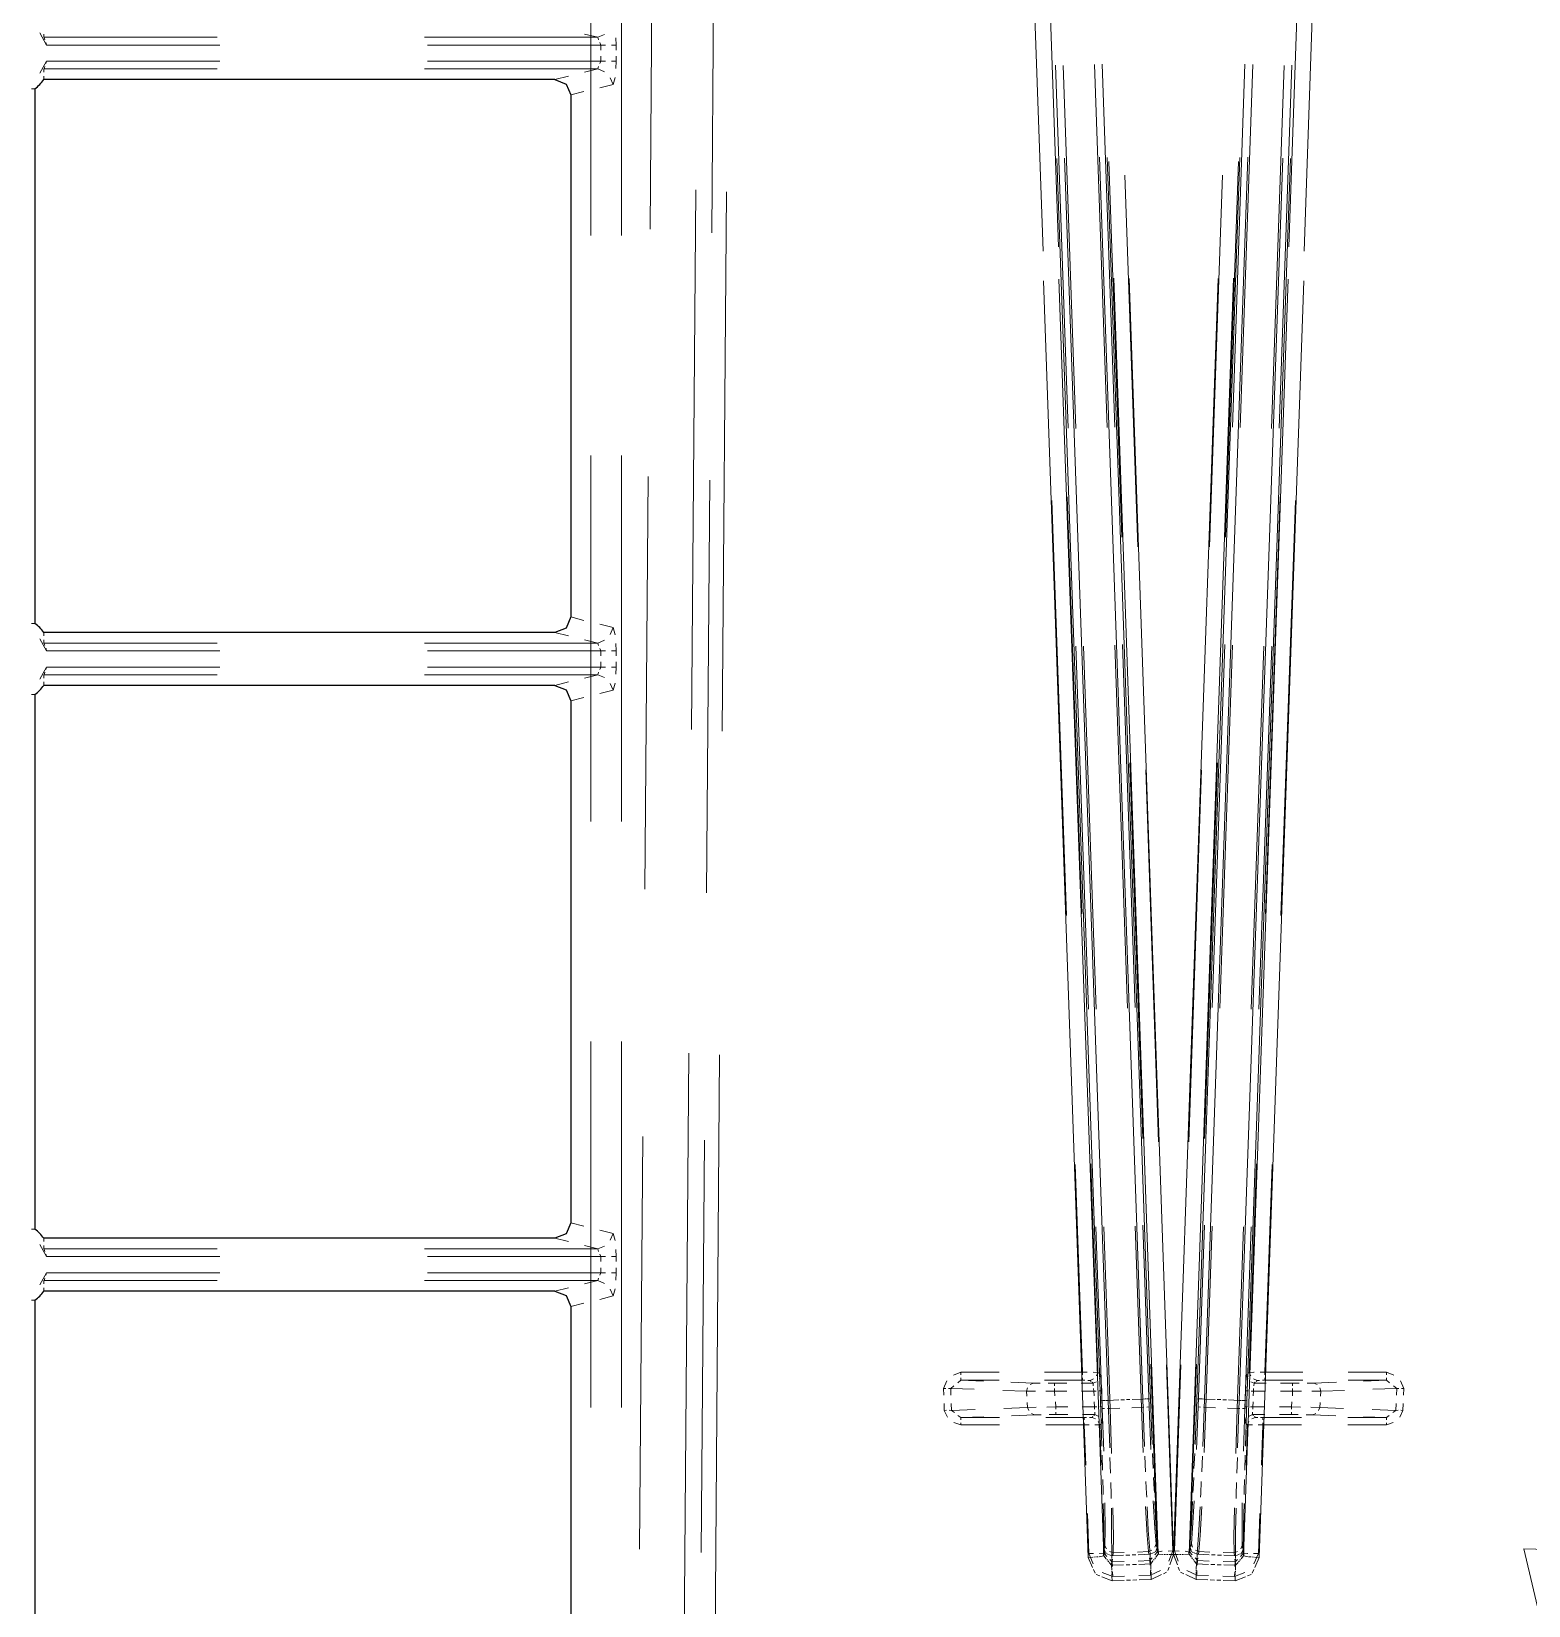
# Model space of a CAD drawing. Header units: millimetres. Extents: x 0 to 1989, y -338 to 950.
# Drawn here: x 637.3 to 733.7, y 236.6 to 338 of the extents above; entities that cross this region are included whole.
import ezdxf

# ---------------------------------------------------------------- set-up
doc = ezdxf.new("R2010")
doc.units = ezdxf.units.MM
doc.layers.add('DETAIL', color=8, linetype='Continuous')
doc.layers.add('FINE', color=9, linetype='Continuous')

msp = doc.modelspace()

# ---------------------------------------------------------------- linework, layer by layer
at = {"layer": 'DETAIL', "lineweight": 25}
for p, q in [((670.99, 334.88), (638.1, 334.88)), ((637.51, 334.29), (637.51, 299.87)), ((672, 333.89), (672, 300.28)), ((670.99, 299.28), (638.1, 299.28)), ((637.51, 295.29), (637.51, 260.87)), ((670.99, 295.88), (638.1, 295.88)), ((672, 294.89), (672, 261.28)), ((670.99, 260.28), (638.1, 260.28)), ((670.99, 256.88), (638.1, 256.88)), ((637.51, 256.29), (637.51, 221.87)), ((706.31, 239.83), (706.31, 240.3)), ((709.77, 240.42), (709.81, 239.95)), ((711.81, 239.95), (711.85, 240.42)), ((715.31, 240.3), (715.31, 239.83))]:
    msp.add_line(p, q, dxfattribs=at)
for points in [[(637.51, 334.29, 0.073543), (638.1, 334.88)], [(638.1, 299.28, 0.073685), (637.51, 299.87)], [(637.51, 295.29, 0.073543), (638.1, 295.88)], [(638.1, 260.28, 0.073616), (637.51, 260.87)], [(637.51, 256.29, 0.073685), (638.1, 256.88)]]:
    msp.add_lwpolyline(points, format="xyb", dxfattribs=at)
for points in [[(670.99, 334.88), (671.71, 334.59), (672, 333.89)], [(672, 300.28), (671.71, 299.57), (670.99, 299.28)], [(670.99, 295.88), (671.71, 295.59), (672, 294.89)], [(672, 261.28), (671.71, 260.57), (670.99, 260.28)], [(670.99, 256.88), (671.71, 256.59), (672, 255.89), (672, 222.28)]]:
    msp.add_lwpolyline(points, dxfattribs=at)
at = {"layer": 'FINE', "lineweight": 9}
for p, q in [((673.29, 466.29), (673.29, 324.83)), ((675.27, 324.83), (675.27, 466.29)), ((677.33, 351.8), (677.11, 325.25)), ((681.08, 325.02), (681.29, 351.58)), ((703.4, 324.11), (702.46, 350.94)), ((719.16, 350.94), (718.22, 324.11)), ((701.48, 350.56), (702.41, 323.83)), ((719.21, 323.83), (720.14, 350.56)), ((638.26, 337.1), (637.83, 337.88)), ((638.1, 337.81), (638.1, 337.6)), ((649.24, 337.6), (638.1, 337.6)), ((673.74, 337.6), (662.6, 337.6)), ((672.88, 337.81), (673.74, 337.6)), ((673.74, 337.6), (674.18, 337.78)), ((673.74, 337.6), (673.8, 337.44)), ((674.93, 337.1), (674.9, 337.57)), ((638.26, 337.1), (649.41, 337.1)), ((662.79, 337.1), (673.94, 337.1)), ((673.88, 337.26), (673.94, 337.1)), ((673.94, 337.1), (674.25, 337.1)), ((673.94, 337.1), (673.94, 336.78)), ((674.62, 337.1), (674.93, 337.1)), ((674.93, 336.78), (674.93, 337.1)), ((637.83, 335.28), (638.26, 336.06)), ((638.1, 335.56), (649.24, 335.56)), ((638.1, 335.35), (638.1, 335.56)), ((638.26, 336.06), (638.22, 335.91)), ((649.41, 336.06), (638.26, 336.06)), ((662.6, 335.56), (673.74, 335.56)), ((673.94, 336.06), (662.79, 336.06)), ((673.74, 335.56), (672.88, 335.35)), ((673.8, 335.72), (673.74, 335.56)), ((674.18, 335.38), (673.74, 335.56)), ((673.94, 336.06), (673.88, 335.91)), ((673.94, 336.39), (673.94, 336.06)), ((673.94, 336.06), (674.25, 336.06)), ((674.62, 336.06), (674.93, 336.06)), ((674.9, 335.59), (674.93, 336.06)), ((674.93, 336.06), (674.93, 336.39)), ((703.2, 335.8), (704.02, 312.43)), ((704.52, 312.42), (703.7, 335.79)), ((705.72, 335.84), (706.53, 312.48)), ((707.03, 312.51), (706.22, 335.87)), ((715.4, 335.87), (714.59, 312.51)), ((715.09, 312.48), (715.9, 335.84)), ((717.92, 335.79), (717.1, 312.42)), ((717.61, 312.43), (718.42, 335.8)), ((638.1, 334.88), (638.1, 335.1)), ((671.85, 335.1), (670.99, 334.88)), ((673.88, 334.35), (674.73, 334.57)), ((674.73, 334.57), (674.55, 335)), ((674.73, 334.57), (674.87, 335.02)), ((637.3, 334.29), (637.51, 334.29)), ((672, 333.89), (672.85, 334.1)), ((706.1, 249.81), (703.29, 329.79)), ((703.79, 329.82), (706.6, 249.85)), ((706.54, 329.87), (709.32, 249.92)), ((706.64, 329.61), (707.48, 305.41)), ((712.3, 249.92), (715.08, 329.87)), ((715.58, 329.88), (712.8, 249.93)), ((714.14, 305.41), (714.98, 329.61)), ((715.02, 249.85), (717.83, 329.82)), ((718.33, 329.79), (715.52, 249.81)), ((708.51, 304.8), (707.67, 328.73)), ((713.95, 328.73), (713.11, 304.8)), ((679.78, 293.04), (680.05, 327.77)), ((682.03, 327.66), (681.76, 292.93)), ((705.31, 239.74), (702.43, 321.93)), ((703.43, 322.03), (706.31, 239.83)), ((709.81, 239.95), (706.95, 322.09)), ((707.95, 322.07), (710.81, 239.93)), ((710.81, 239.93), (713.67, 322.07)), ((714.67, 322.09), (711.81, 239.95)), ((715.31, 239.83), (718.19, 322.03)), ((719.19, 321.93), (716.31, 239.74)), ((673.29, 310.68), (673.29, 287.11)), ((675.27, 287.11), (675.27, 310.68)), ((676.99, 309.32), (676.78, 282.76)), ((680.74, 282.53), (680.95, 309.09)), ((702.97, 307.79), (703.91, 281.07)), ((704.9, 281.17), (703.96, 308.01)), ((717.66, 308.01), (716.72, 281.17)), ((717.71, 281.07), (718.65, 307.79)), ((672.85, 300.06), (672, 300.28)), ((637.51, 299.87), (637.3, 299.87)), ((638.1, 299.28), (638.1, 299.07)), ((670.99, 299.28), (671.85, 299.07)), ((674.73, 299.6), (673.88, 299.81)), ((674.55, 299.16), (674.73, 299.6)), ((674.87, 299.14), (674.73, 299.6)), ((638.26, 298.1), (637.83, 298.88)), ((638.1, 298.81), (638.1, 298.6)), ((649.24, 298.6), (638.1, 298.6)), ((638.26, 298.1), (649.41, 298.1)), ((673.74, 298.6), (662.6, 298.6)), ((662.79, 298.1), (673.94, 298.1)), ((672.88, 298.81), (673.74, 298.6)), ((673.74, 298.6), (674.18, 298.78)), ((673.74, 298.6), (673.8, 298.44)), ((673.88, 298.26), (673.94, 298.1)), ((674.25, 298.1), (673.94, 298.1)), ((673.94, 298.1), (673.94, 297.78)), ((674.93, 298.1), (674.62, 298.1)), ((674.93, 298.1), (674.9, 298.57)), ((674.93, 297.78), (674.93, 298.1)), ((704.51, 298.41), (705.32, 275.04)), ((705.82, 275.03), (705.01, 298.4)), ((707.02, 298.46), (707.84, 275.09)), ((708.34, 275.13), (707.52, 298.5)), ((714.1, 298.5), (713.28, 275.13)), ((713.78, 275.09), (714.6, 298.46)), ((716.61, 298.4), (715.8, 275.03)), ((716.3, 275.04), (717.12, 298.41)), ((637.83, 296.28), (638.26, 297.06)), ((638.26, 297.06), (638.22, 296.91)), ((649.41, 297.06), (638.26, 297.06)), ((673.94, 297.06), (662.79, 297.06)), ((673.94, 297.06), (673.88, 296.91)), ((673.94, 297.39), (673.94, 297.06)), ((674.25, 297.06), (673.94, 297.06)), ((674.93, 297.06), (674.62, 297.06)), ((674.9, 296.59), (674.93, 297.06)), ((674.93, 297.06), (674.93, 297.39)), ((638.1, 296.56), (649.24, 296.56)), ((638.1, 296.35), (638.1, 296.56)), ((638.1, 295.88), (638.1, 296.1)), ((662.6, 296.56), (673.74, 296.56)), ((671.85, 296.1), (670.99, 295.88)), ((673.74, 296.56), (672.88, 296.35)), ((673.8, 296.72), (673.74, 296.56)), ((674.18, 296.38), (673.74, 296.56)), ((674.73, 295.57), (674.55, 296)), ((674.73, 295.57), (674.87, 296.02)), ((637.3, 295.29), (637.51, 295.29)), ((672, 294.89), (672.85, 295.1)), ((673.88, 295.35), (674.73, 295.57)), ((707.99, 290.89), (708.83, 266.7)), ((712.79, 266.7), (713.63, 290.89)), ((709.84, 266.5), (709.01, 290.44)), ((712.61, 290.44), (711.78, 266.5)), ((673.29, 272.96), (673.29, 249.38)), ((675.27, 249.38), (675.27, 272.96)), ((678.78, 168.02), (679.61, 272.2)), ((681.59, 272.09), (680.76, 167.9)), ((676.65, 266.83), (676.44, 240.27)), ((680.4, 240.05), (680.61, 266.6)), ((704.47, 265.03), (704.94, 251.67)), ((705.94, 251.65), (705.47, 265.07)), ((716.68, 251.67), (717.15, 265.03)), ((637.51, 260.87), (637.3, 260.87)), ((672.85, 261.06), (672, 261.28)), ((674.73, 260.6), (673.88, 260.81)), ((674.55, 260.16), (674.73, 260.6)), ((674.87, 260.14), (674.73, 260.6)), ((705.81, 261.02), (706.22, 249.33)), ((706.72, 249.32), (706.31, 261.01)), ((708.33, 261.07), (708.74, 249.39)), ((709.23, 249.44), (708.83, 261.12)), ((712.79, 261.12), (712.39, 249.44)), ((715.31, 261.01), (714.9, 249.32)), ((715.4, 249.33), (715.81, 261.02)), ((638.26, 259.1), (637.83, 259.88)), ((638.1, 260.28), (638.1, 260.07)), ((638.1, 259.81), (638.1, 259.6)), ((649.24, 259.6), (638.1, 259.6)), ((673.74, 259.6), (662.6, 259.6)), ((670.99, 260.28), (671.85, 260.07)), ((672.88, 259.81), (673.74, 259.6)), ((673.74, 259.6), (674.18, 259.78)), ((673.74, 259.6), (673.8, 259.44)), ((674.93, 259.1), (674.9, 259.57)), ((638.26, 259.1), (649.41, 259.1)), ((662.79, 259.1), (673.94, 259.1)), ((673.88, 259.26), (673.94, 259.1)), ((673.94, 259.1), (674.25, 259.1)), ((673.94, 259.1), (673.94, 258.78)), ((674.62, 259.1), (674.93, 259.1)), ((674.93, 258.78), (674.93, 259.1)), ((637.83, 257.28), (638.26, 258.06)), ((638.1, 257.56), (649.24, 257.56)), ((638.1, 257.35), (638.1, 257.56)), ((638.26, 258.06), (638.22, 257.91)), ((649.41, 258.06), (638.26, 258.06)), ((673.94, 258.06), (662.79, 258.06)), ((673.8, 257.72), (673.74, 257.56)), ((674.18, 257.38), (673.74, 257.56)), ((673.94, 258.06), (673.88, 257.91)), ((673.94, 258.39), (673.94, 258.06)), ((673.94, 258.06), (674.25, 258.06)), ((674.62, 258.06), (674.93, 258.06)), ((638.1, 256.88), (638.1, 257.1)), ((671.85, 257.1), (670.99, 256.88)), ((673.88, 256.35), (674.73, 256.57)), ((674.73, 256.57), (674.55, 257)), ((674.73, 256.57), (674.87, 257.02)), ((637.3, 256.29), (637.51, 256.29)), ((672, 255.89), (672.85, 256.1)), ((697.12, 251.67), (696.64, 251.48)), ((697.12, 251.67), (697.12, 251.5)), ((699.57, 251.67), (697.12, 251.67)), ((704.94, 251.67), (702.5, 251.67)), ((704.94, 251.67), (704.94, 251.5)), ((705.25, 251.67), (704.94, 251.67)), ((705.94, 251.65), (705.85, 251.42)), ((706, 251.59), (705.94, 251.65)), ((706.12, 251.47), (706.04, 251.24)), ((706.12, 251.47), (706.07, 251.52)), ((709.34, 252.18), (709.76, 240.08)), ((710.76, 240.17), (710.34, 252.14)), ((711.28, 252.14), (710.86, 240.17)), ((711.86, 240.08), (712.28, 252.18)), ((715.55, 251.52), (715.5, 251.47)), ((715.5, 251.47), (715.58, 251.24)), ((715.68, 251.65), (715.77, 251.42)), ((716.68, 251.67), (716.37, 251.67)), ((716.68, 251.5), (716.68, 251.67)), ((719.12, 251.67), (716.68, 251.67)), ((724.5, 251.67), (722.05, 251.67)), ((724.5, 251.5), (724.5, 251.67)), ((724.98, 251.48), (724.5, 251.67)), ((696.21, 251.1), (696, 250.62)), ((696, 250.62), (696.14, 250.62)), ((696, 250.62), (696.02, 250.18)), ((696.31, 250.62), (696.46, 250.62)), ((696.46, 250.62), (696.66, 250.78)), ((696.47, 250.18), (696.46, 250.62)), ((696.46, 250.62), (697.98, 250.56)), ((696.92, 250.98), (697.12, 251.14)), ((698.58, 251.08), (697.12, 251.14)), ((697.12, 251.14), (699.57, 251.14)), ((699.81, 250.49), (701.34, 250.44)), ((701.79, 250.96), (700.33, 251.02)), ((701.34, 250.44), (701.41, 250.66)), ((701.34, 250.44), (701.36, 250.11)), ((701.34, 250.44), (701.91, 250.44)), ((701.58, 250.86), (701.79, 250.96)), ((702.22, 250.96), (701.79, 250.96)), ((702.5, 251.14), (704.94, 251.14)), ((702.59, 250.44), (703.15, 250.45)), ((703.15, 250.95), (702.73, 250.95)), ((703.93, 250.95), (703.15, 250.95)), ((703.15, 250.45), (703.15, 250.61)), ((703.15, 250.45), (703.94, 250.45)), ((703.17, 250.13), (703.15, 250.45)), ((705.63, 250.95), (704.85, 250.95)), ((704.94, 251.14), (705.09, 251.14)), ((705.28, 251.13), (705.44, 251.13)), ((705.66, 251.23), (705.44, 251.13)), ((705.44, 251.13), (705.5, 251.07)), ((705.57, 251.01), (705.63, 250.95)), ((705.85, 251.04), (705.63, 250.95)), ((705.63, 250.95), (705.64, 250.79)), ((705.66, 250.61), (705.68, 250.45)), ((705.68, 250.45), (705.83, 250.45)), ((706.18, 250.47), (706.16, 250.78)), ((706.19, 250.15), (706.18, 250.47)), ((715.44, 250.47), (715.43, 250.15)), ((715.46, 250.78), (715.44, 250.47)), ((715.77, 251.04), (716, 250.95)), ((715.79, 250.45), (715.94, 250.45)), ((715.93, 250.13), (715.94, 250.45)), ((715.94, 250.45), (715.96, 250.61)), ((716.73, 250.45), (715.94, 250.45)), ((715.96, 251.23), (716.18, 251.13)), ((715.98, 250.79), (716, 250.95)), ((716, 250.95), (716.05, 251.01)), ((716, 250.95), (716.77, 250.95)), ((716.12, 251.07), (716.18, 251.13)), ((716.18, 251.13), (716.34, 251.13)), ((716.53, 251.14), (716.68, 251.14)), ((716.68, 251.14), (719.12, 251.14)), ((718.47, 250.45), (717.68, 250.45)), ((717.69, 250.95), (718.47, 250.95)), ((718.45, 250.13), (718.47, 250.45)), ((718.47, 250.95), (718.89, 250.95)), ((718.47, 250.45), (718.47, 250.61)), ((719.03, 250.44), (718.47, 250.45)), ((719.4, 250.96), (719.83, 250.96)), ((720.28, 250.44), (719.71, 250.44)), ((719.83, 250.96), (721.29, 251.02)), ((720.04, 250.86), (719.83, 250.96)), ((720.28, 250.44), (720.21, 250.66)), ((720.28, 250.44), (720.26, 250.11)), ((721.81, 250.49), (720.28, 250.44)), ((722.05, 251.14), (724.5, 251.14)), ((723.04, 251.08), (724.5, 251.14)), ((725.17, 250.62), (723.64, 250.56)), ((724.5, 251.14), (724.71, 250.98)), ((724.96, 250.78), (725.17, 250.62)), ((725.17, 250.62), (725.15, 250.18)), ((725.17, 250.62), (725.31, 250.62)), ((725.62, 250.62), (725.41, 251.1)), ((725.48, 250.62), (725.62, 250.62)), ((725.6, 250.18), (725.62, 250.62)), ((696.04, 249.65), (696.05, 249.2)), ((696.51, 249.2), (696.49, 249.65)), ((701.4, 249.39), (699.87, 249.33)), ((701.38, 249.72), (701.4, 249.39)), ((701.97, 249.41), (701.4, 249.39)), ((701.49, 249.19), (701.4, 249.39)), ((703.22, 249.43), (702.65, 249.42)), ((703.22, 249.43), (703.2, 249.75)), ((704, 249.43), (703.22, 249.43)), ((703.22, 249.28), (703.22, 249.43)), ((705.72, 249.43), (704.93, 249.43)), ((705.7, 249.75), (705.72, 249.43)), ((705.72, 249.43), (705.87, 249.44)), ((705.72, 249.43), (705.72, 249.28)), ((706.19, 246.9), (706.1, 249.81)), ((706.21, 249.45), (706.2, 249.77)), ((706.22, 249.14), (706.21, 249.45)), ((706.22, 249.33), (706.31, 246.57)), ((706.33, 249.84), (706.28, 249.84)), ((706.41, 249.84), (706.36, 249.84)), ((706.6, 249.85), (706.44, 249.85)), ((706.56, 249.32), (706.72, 249.32)), ((706.6, 249.85), (707.28, 249.88)), ((706.6, 249.85), (706.7, 246.79)), ((706.72, 249.32), (707.35, 249.34)), ((706.81, 246.42), (706.72, 249.32)), ((707.41, 249.88), (707.64, 249.89)), ((707.78, 249.9), (708, 249.9)), ((708.11, 249.37), (708.74, 249.39)), ((708.74, 249.39), (708.89, 249.4)), ((708.74, 249.39), (708.85, 246.49)), ((708.97, 249.94), (708.82, 249.93)), ((708.93, 246.87), (708.82, 249.93)), ((709.05, 249.94), (709, 249.94)), ((709.14, 249.94), (709.09, 249.94)), ((709.34, 246.68), (709.23, 249.44)), ((709.32, 249.92), (709.43, 247.01)), ((712.19, 247.01), (712.3, 249.92)), ((712.39, 249.44), (712.28, 246.68)), ((712.54, 249.94), (712.48, 249.94)), ((712.62, 249.94), (712.57, 249.94)), ((712.8, 249.93), (712.65, 249.94)), ((712.8, 249.93), (712.69, 246.87)), ((712.73, 249.4), (712.88, 249.39)), ((712.77, 246.49), (712.88, 249.39)), ((712.8, 249.93), (713.48, 249.91)), ((713.62, 249.9), (713.84, 249.9)), ((713.98, 249.89), (714.21, 249.88)), ((714.9, 249.32), (714.27, 249.34)), ((714.34, 249.88), (715.02, 249.85)), ((714.9, 249.32), (714.81, 246.42)), ((714.9, 249.32), (715.06, 249.32)), ((714.92, 246.79), (715.02, 249.85)), ((715.18, 249.85), (715.02, 249.85)), ((715.26, 249.84), (715.21, 249.84)), ((715.34, 249.84), (715.29, 249.84)), ((715.31, 246.57), (715.4, 249.33)), ((715.52, 249.81), (715.43, 246.9)), ((715.75, 249.44), (715.91, 249.43)), ((715.9, 249.28), (715.91, 249.43)), ((715.91, 249.43), (715.92, 249.75)), ((715.91, 249.43), (716.69, 249.43)), ((717.62, 249.43), (718.4, 249.43)), ((718.4, 249.43), (718.42, 249.75)), ((718.4, 249.28), (718.4, 249.43)), ((718.4, 249.43), (718.97, 249.42)), ((719.65, 249.41), (720.22, 249.39)), ((720.13, 249.19), (720.22, 249.39)), ((720.24, 249.72), (720.22, 249.39)), ((720.22, 249.39), (721.75, 249.33)), ((725.13, 249.65), (725.11, 249.2)), ((725.57, 249.2), (725.58, 249.65)), ((696.05, 249.2), (696.2, 249.21)), ((696.05, 249.2), (696.26, 248.77)), ((696.37, 249.21), (696.51, 249.2)), ((698.04, 249.26), (696.51, 249.2)), ((696.7, 249.06), (696.51, 249.2)), ((696.67, 248.43), (697.12, 248.27)), ((697.12, 248.74), (696.93, 248.88)), ((697.12, 248.74), (698.6, 248.79)), ((699.6, 248.74), (697.12, 248.74)), ((697.12, 248.41), (697.12, 248.27)), ((697.12, 248.27), (699.6, 248.27)), ((700.38, 248.86), (701.86, 248.92)), ((701.86, 248.92), (701.66, 249.01)), ((701.86, 248.92), (702.28, 248.92)), ((705.06, 248.74), (702.58, 248.74)), ((702.79, 248.93), (703.22, 248.93)), ((703.22, 248.93), (704, 248.93)), ((704.95, 248.93), (705.73, 248.93)), ((705.21, 248.74), (705.06, 248.74)), ((705.06, 248.41), (705.06, 248.27)), ((705.06, 248.27), (705.37, 248.27)), ((705.56, 248.75), (705.4, 248.74)), ((705.61, 248.81), (705.56, 248.75)), ((705.56, 248.75), (705.77, 248.66)), ((705.73, 248.93), (705.95, 248.84)), ((705.96, 248.48), (706.06, 248.27)), ((706.06, 248.27), (706.11, 248.32)), ((706.14, 248.66), (706.23, 248.45)), ((706.18, 248.39), (706.23, 248.45)), ((715.39, 248.45), (715.48, 248.66)), ((715.39, 248.45), (715.44, 248.39)), ((715.51, 248.32), (715.56, 248.27)), ((715.56, 248.27), (715.66, 248.48)), ((715.67, 248.84), (715.89, 248.93)), ((715.85, 248.66), (716.06, 248.75)), ((715.89, 248.93), (715.89, 249.09)), ((716.67, 248.93), (715.89, 248.93)), ((715.94, 248.87), (715.89, 248.93)), ((716.06, 248.75), (716.01, 248.81)), ((716.22, 248.74), (716.06, 248.75)), ((716.25, 248.27), (716.56, 248.27)), ((716.56, 248.74), (716.41, 248.74)), ((719.04, 248.74), (716.56, 248.74)), ((716.56, 248.41), (716.56, 248.27)), ((718.4, 248.93), (717.62, 248.93)), ((718.83, 248.93), (718.4, 248.93)), ((719.76, 248.92), (719.34, 248.92)), ((724.5, 248.74), (722.02, 248.74)), ((722.02, 248.27), (724.5, 248.27)), ((724.5, 248.74), (723.02, 248.79)), ((723.58, 249.26), (725.11, 249.2)), ((724.69, 248.88), (724.5, 248.74)), ((724.5, 248.27), (724.95, 248.43)), ((724.5, 248.41), (724.5, 248.27)), ((725.11, 249.2), (724.92, 249.06)), ((725.11, 249.2), (725.26, 249.21)), ((725.36, 248.77), (725.57, 249.2)), ((725.43, 249.21), (725.57, 249.2)), ((706.15, 245.67), (706.06, 248.27)), ((715.56, 248.27), (715.47, 245.67)), ((706.23, 245.35), (706.21, 246.32)), ((709, 245.24), (708.96, 246.26)), ((709.45, 246.43), (709.5, 245.46)), ((712.12, 245.46), (712.17, 246.43)), ((712.66, 246.26), (712.62, 245.24)), ((715.41, 246.32), (715.39, 245.35)), ((706.71, 246.18), (706.74, 245.16)), ((714.88, 245.16), (714.91, 246.18)), ((705.26, 242.57), (705.35, 239.98)), ((716.27, 239.98), (716.36, 242.57)), ((706.41, 240.1), (706.31, 240.3)), ((706.39, 240.51), (706.38, 240.34)), ((706.39, 240.51), (706.49, 240.29)), ((709.19, 240.11), (709.41, 240.21)), ((709.59, 240.4), (709.68, 240.62)), ((709.67, 240.17), (709.64, 240.1)), ((709.7, 240.45), (709.68, 240.62)), ((709.77, 240.42), (709.68, 240.21)), ((709.76, 240.08), (709.73, 240.25)), ((710.45, 240.15), (710.76, 240.17)), ((710.51, 239.49), (710.76, 240.17)), ((711.17, 240.15), (710.86, 240.17)), ((710.86, 240.17), (711.11, 239.49)), ((711.94, 240.21), (711.85, 240.42)), ((711.89, 240.25), (711.86, 240.08)), ((711.95, 240.62), (711.92, 240.45)), ((711.95, 240.62), (712.03, 240.4)), ((711.98, 240.1), (711.95, 240.17)), ((712.21, 240.21), (712.43, 240.11)), ((715.13, 240.29), (715.23, 240.51)), ((715.31, 240.3), (715.21, 240.1)), ((715.24, 240.34), (715.23, 240.51)), ((705.31, 239.74), (705.61, 239.76)), ((705.59, 239.08), (705.31, 239.74)), ((705.66, 239.98), (705.35, 239.98)), ((705.35, 239.98), (705.64, 239.32)), ((705.68, 239.76), (705.78, 239.77)), ((705.84, 239.77), (705.94, 239.77)), ((706.31, 239.83), (706.46, 239.65)), ((706.51, 239.8), (706.35, 239.96)), ((706.47, 239.99), (706.43, 240.06)), ((706.57, 239.94), (706.5, 239.97)), ((706.5, 239.61), (706.55, 239.55)), ((706.58, 239.51), (706.63, 239.45)), ((706.83, 239.85), (706.62, 239.92)), ((706.66, 239.41), (706.82, 239.23)), ((706.69, 240.11), (706.91, 240.03)), ((706.86, 239.45), (706.7, 239.61)), ((706.83, 239.52), (706.82, 239.46)), ((706.82, 239.42), (706.82, 239.23)), ((706.82, 239.23), (707.59, 239.26)), ((706.83, 238.92), (706.82, 239.23)), ((707.58, 239.88), (706.83, 239.85)), ((706.83, 239.85), (706.83, 239.66)), ((706.83, 239.62), (706.83, 239.56)), ((706.86, 239.45), (706.88, 239.63)), ((707.62, 239.47), (706.86, 239.45)), ((706.86, 239.45), (706.87, 239.15)), ((706.9, 239.85), (706.91, 240.03)), ((707.62, 240.05), (706.91, 240.03)), ((707.98, 239.89), (707.73, 239.88)), ((707.75, 239.26), (708, 239.27)), ((708.38, 239.9), (708.13, 239.9)), ((708.16, 239.28), (708.41, 239.29)), ((709.19, 240.11), (708.48, 240.08)), ((709.29, 239.94), (708.53, 239.91)), ((709.28, 239.53), (708.53, 239.5)), ((708.57, 239.29), (709.34, 239.32)), ((709.19, 240.11), (709.22, 239.93)), ((709.26, 239.71), (709.28, 239.53)), ((709.43, 239.7), (709.28, 239.53)), ((709.28, 239.53), (709.3, 239.24)), ((709.49, 240.03), (709.29, 239.94)), ((709.3, 239.75), (709.29, 239.94)), ((709.31, 239.65), (709.31, 239.71)), ((709.32, 239.55), (709.31, 239.61)), ((709.34, 239.32), (709.32, 239.51)), ((709.34, 239.32), (709.48, 239.51)), ((709.35, 239.01), (709.34, 239.32)), ((709.51, 239.55), (709.56, 239.61)), ((709.61, 240.08), (709.54, 240.05)), ((709.59, 239.65), (709.64, 239.72)), ((709.76, 240.08), (709.61, 239.91)), ((709.67, 239.76), (709.81, 239.95)), ((710.28, 239.92), (710.18, 239.92)), ((710.44, 239.92), (710.34, 239.92)), ((710.81, 239.93), (710.5, 239.93)), ((710.81, 239.93), (710.57, 239.26)), ((710.81, 239.93), (711.12, 239.93)), ((711.05, 239.26), (710.81, 239.93)), ((711.18, 239.92), (711.28, 239.92)), ((711.34, 239.92), (711.45, 239.92)), ((711.81, 239.95), (711.96, 239.76)), ((712.01, 239.91), (711.86, 240.08)), ((711.98, 239.72), (712.03, 239.65)), ((712.08, 240.05), (712.01, 240.08)), ((712.06, 239.61), (712.11, 239.55)), ((712.33, 239.94), (712.13, 240.03)), ((712.14, 239.51), (712.28, 239.32)), ((712.34, 239.53), (712.19, 239.7)), ((712.27, 239.01), (712.28, 239.32)), ((712.3, 239.51), (712.28, 239.32)), ((712.28, 239.32), (713.05, 239.29)), ((712.31, 239.61), (712.3, 239.55)), ((712.31, 239.71), (712.31, 239.65)), ((712.33, 239.94), (712.32, 239.75)), ((712.34, 239.53), (712.32, 239.24)), ((713.09, 239.91), (712.33, 239.94)), ((712.34, 239.53), (712.36, 239.71)), ((713.09, 239.5), (712.34, 239.53)), ((712.4, 239.93), (712.43, 240.11)), ((712.43, 240.11), (713.14, 240.08)), ((713.21, 239.29), (713.46, 239.28)), ((713.49, 239.9), (713.24, 239.9)), ((713.62, 239.27), (713.87, 239.26)), ((713.89, 239.88), (713.64, 239.89)), ((714, 240.05), (714.71, 240.03)), ((714.76, 239.45), (714, 239.47)), ((714.03, 239.26), (714.8, 239.23)), ((714.71, 240.03), (714.93, 240.11)), ((714.71, 240.03), (714.73, 239.85)), ((714.74, 239.63), (714.76, 239.45)), ((714.76, 239.45), (714.75, 239.15)), ((714.92, 239.61), (714.76, 239.45)), ((715, 239.92), (714.79, 239.85)), ((714.79, 239.56), (714.79, 239.62)), ((714.8, 239.46), (714.79, 239.52)), ((714.79, 238.92), (714.8, 239.23)), ((714.8, 239.23), (714.8, 239.42)), ((714.8, 239.23), (714.96, 239.41)), ((714.99, 239.45), (715.04, 239.51)), ((715.12, 239.97), (715.05, 239.94)), ((715.07, 239.55), (715.12, 239.61)), ((715.27, 239.96), (715.11, 239.8)), ((715.19, 240.06), (715.15, 239.99)), ((715.16, 239.65), (715.31, 239.83)), ((715.78, 239.77), (715.68, 239.77)), ((715.94, 239.76), (715.84, 239.77)), ((715.96, 239.98), (716.27, 239.98)), ((715.98, 239.32), (716.27, 239.98)), ((716.31, 239.74), (716.01, 239.76)), ((716.31, 239.74), (716.03, 239.08)), ((705.75, 238.73), (705.65, 238.95)), ((706.06, 238.55), (705.83, 238.63)), ((706.86, 238.23), (706.19, 238.49)), ((706.22, 238.77), (706.89, 238.51)), ((706.84, 238.6), (706.84, 238.7)), ((706.86, 238.23), (706.84, 238.54)), ((707.63, 238.26), (706.86, 238.23)), ((706.88, 238.8), (706.89, 238.51)), ((706.89, 238.51), (707.65, 238.54)), ((708.04, 238.28), (707.78, 238.27)), ((708.45, 238.29), (708.19, 238.28)), ((708.56, 238.57), (709.32, 238.6)), ((709.37, 238.32), (708.6, 238.3)), ((709.31, 238.89), (709.32, 238.6)), ((709.32, 238.6), (709.97, 238.9)), ((709.36, 238.69), (709.36, 238.79)), ((709.37, 238.32), (709.36, 238.63)), ((710.02, 238.63), (709.37, 238.32)), ((710.36, 238.79), (710.15, 238.69)), ((710.52, 239.12), (710.44, 238.9)), ((711.18, 238.9), (711.1, 239.12)), ((711.47, 238.69), (711.26, 238.79)), ((712.25, 238.32), (711.6, 238.63)), ((711.65, 238.9), (712.3, 238.6)), ((712.25, 238.32), (712.26, 238.63)), ((713.02, 238.3), (712.25, 238.32)), ((712.26, 238.69), (712.26, 238.79)), ((712.31, 238.89), (712.3, 238.6)), ((712.3, 238.6), (713.06, 238.57)), ((713.43, 238.28), (713.17, 238.29)), ((713.84, 238.27), (713.58, 238.28)), ((713.97, 238.54), (714.73, 238.51)), ((714.77, 238.23), (713.99, 238.26)), ((714.74, 238.8), (714.73, 238.51)), ((714.73, 238.51), (715.4, 238.77)), ((714.77, 238.23), (714.78, 238.54)), ((715.43, 238.49), (714.77, 238.23)), ((714.78, 238.6), (714.78, 238.7)), ((715.79, 238.63), (715.56, 238.55)), ((715.97, 238.95), (715.87, 238.73))]:
    msp.add_line(p, q, dxfattribs=at)
for points in [[(638.1, 337.6), (638.11, 337.57), (638.14, 337.49), (638.16, 337.44)], [(638.22, 337.26), (638.23, 337.22), (638.26, 337.1)], [(638.16, 335.72), (638.13, 335.63), (638.11, 335.57), (638.1, 335.56)], [(708.14, 249.91), (708.82, 249.93), (706.04, 329.88)], [(638.1, 298.6), (638.11, 298.57), (638.14, 298.49), (638.16, 298.44)], [(638.22, 298.26), (638.23, 298.22), (638.26, 298.1)], [(638.16, 296.72), (638.13, 296.63), (638.11, 296.57), (638.1, 296.56)], [(716.15, 265.07), (715.68, 251.65), (715.62, 251.59)], [(713.51, 249.37), (712.88, 249.39), (713.29, 261.07)], [(638.1, 259.6), (638.11, 259.57), (638.14, 259.49), (638.16, 259.44)], [(638.22, 259.26), (638.23, 259.22), (638.26, 259.1)], [(638.16, 257.72), (638.13, 257.63), (638.11, 257.57), (638.1, 257.56)], [(662.6, 257.56), (673.74, 257.56), (672.88, 257.35)], [(674.9, 257.59), (674.93, 258.06), (674.93, 258.39)], [(705.94, 251.65), (705.64, 251.67), (705.63, 251.67)], [(706.15, 251.15), (706.15, 251.17), (706.12, 251.47)], [(715.5, 251.47), (715.47, 251.17), (715.47, 251.15)], [(716, 251.67), (715.98, 251.67), (715.68, 251.65)], [(697.12, 251.3), (697.12, 251.3), (697.12, 251.14)], [(703.15, 250.79), (703.15, 250.8), (703.15, 250.95)], [(704.89, 250.45), (705.68, 250.45), (705.69, 250.13)], [(704.94, 251.3), (704.94, 251.3), (704.94, 251.14)], [(706.02, 250.46), (706.03, 250.46), (706.18, 250.47)], [(715.44, 250.47), (715.59, 250.46), (715.6, 250.46)], [(716.68, 251.14), (716.68, 251.3), (716.68, 251.3)], [(718.47, 250.79), (718.47, 250.8), (718.47, 250.95)], [(724.5, 251.14), (724.5, 251.3), (724.5, 251.3)], [(706.06, 249.44), (706.07, 249.44), (706.21, 249.45)], [(706.25, 249.83), (706.25, 249.83), (706.1, 249.81)], [(706.22, 249.33), (706.37, 249.32), (706.37, 249.32)], [(709.08, 249.41), (709.09, 249.41), (709.23, 249.44)], [(709.32, 249.92), (709.17, 249.94), (709.17, 249.94)], [(712.45, 249.94), (712.45, 249.94), (712.3, 249.92)], [(712.39, 249.44), (712.53, 249.41), (712.54, 249.41)], [(715.25, 249.32), (715.25, 249.32), (715.4, 249.33)], [(715.52, 249.81), (715.37, 249.83), (715.37, 249.83)], [(715.42, 249.77), (715.41, 249.45), (715.4, 249.14)], [(715.41, 249.45), (715.56, 249.44), (715.56, 249.44)], [(697.12, 248.74), (697.12, 248.6), (697.12, 248.59)], [(702.58, 248.27), (705.06, 248.27), (705.15, 245.68)], [(703.22, 248.93), (703.22, 249.08), (703.22, 249.09)], [(705.06, 248.74), (705.06, 248.6), (705.06, 248.59)], [(705.73, 249.09), (705.73, 248.93), (705.68, 248.87)], [(705.74, 248.27), (705.76, 248.27), (706.06, 248.27)], [(706.23, 248.45), (706.23, 248.75), (706.23, 248.76)], [(715.39, 248.76), (715.39, 248.75), (715.39, 248.45)], [(715.56, 248.27), (715.86, 248.27), (715.88, 248.27)], [(716.47, 245.68), (716.56, 248.27), (719.04, 248.27)], [(716.56, 248.74), (716.56, 248.6), (716.56, 248.59)], [(718.4, 248.93), (718.4, 249.08), (718.4, 249.09)], [(721.24, 248.86), (719.76, 248.92), (719.96, 249.01)], [(724.5, 248.74), (724.5, 248.6), (724.5, 248.59)], [(706.27, 243.79), (706.27, 244.02), (706.25, 244.76)], [(706.76, 244.55), (706.78, 243.76), (706.78, 243.53)], [(709.08, 243.61), (709.06, 243.85), (709.03, 244.63)], [(709.52, 244.88), (709.55, 244.14), (709.57, 243.91)], [(712.05, 243.91), (712.07, 244.14), (712.1, 244.88)], [(712.59, 244.63), (712.56, 243.85), (712.54, 243.61)], [(714.84, 243.53), (714.84, 243.76), (714.86, 244.55)], [(715.37, 244.76), (715.35, 244.02), (715.35, 243.79)], [(706.31, 240.3), (706.31, 241.78), (706.28, 243.21)], [(706.39, 243.26), (706.41, 241.5), (706.39, 240.51)], [(709.68, 240.62), (709.59, 241.61), (709.49, 243.37)], [(709.6, 243.33), (709.67, 241.9), (709.77, 240.42)], [(711.85, 240.42), (711.95, 241.9), (712.02, 243.33)], [(712.13, 243.37), (712.03, 241.61), (711.95, 240.62)], [(715.23, 240.51), (715.21, 241.5), (715.23, 243.26)], [(715.34, 243.21), (715.31, 241.78), (715.31, 240.3)], [(706.36, 240.13), (706.35, 239.96), (706.26, 242.56)], [(706.8, 242.91), (706.82, 241.41), (706.83, 239.85)], [(706.91, 240.03), (706.93, 241.07), (706.9, 242.93)], [(709, 243.01), (709.1, 241.15), (709.19, 240.11)], [(709.29, 239.94), (709.18, 241.49), (709.11, 243)], [(712.51, 243), (712.44, 241.49), (712.33, 239.94)], [(712.43, 240.11), (712.52, 241.15), (712.62, 243.01)], [(714.72, 242.93), (714.69, 241.07), (714.71, 240.03)], [(714.79, 239.85), (714.8, 241.41), (714.83, 242.91)], [(715.37, 242.56), (715.27, 239.96), (715.26, 240.13)], [(706, 239.78), (706.01, 239.78), (706.31, 239.83)], [(706.35, 239.96), (706.05, 239.99), (706.03, 239.99)], [(709.76, 240.08), (710.06, 240.13), (710.07, 240.13)], [(710.11, 239.92), (710.11, 239.92), (709.81, 239.95)], [(711.51, 239.92), (711.51, 239.92), (711.81, 239.95)], [(711.86, 240.08), (711.56, 240.13), (711.55, 240.13)], [(714.79, 239.66), (714.79, 239.85), (714.04, 239.88)], [(715.27, 239.96), (715.57, 239.99), (715.59, 239.99)], [(715.62, 239.78), (715.61, 239.78), (715.31, 239.83)], [(706.84, 238.76), (706.83, 238.84), (706.83, 238.86)], [(709.35, 238.85), (709.35, 238.93), (709.35, 238.95)], [(712.27, 238.85), (712.27, 238.93), (712.27, 238.95)], [(714.78, 238.76), (714.79, 238.84), (714.79, 238.86)]]:
    msp.add_lwpolyline(points, dxfattribs=at)
msp.add_lwpolyline([(749.77, 239.83), (733.34, 240.29), (735.31, 232.01)], close=True, dxfattribs=at)

doc.saveas('drawing.dxf')
